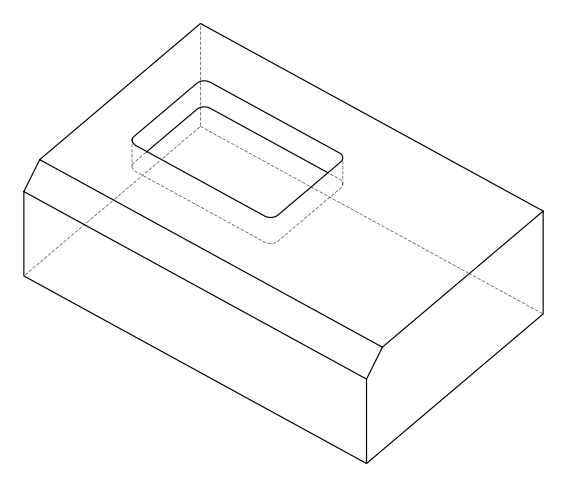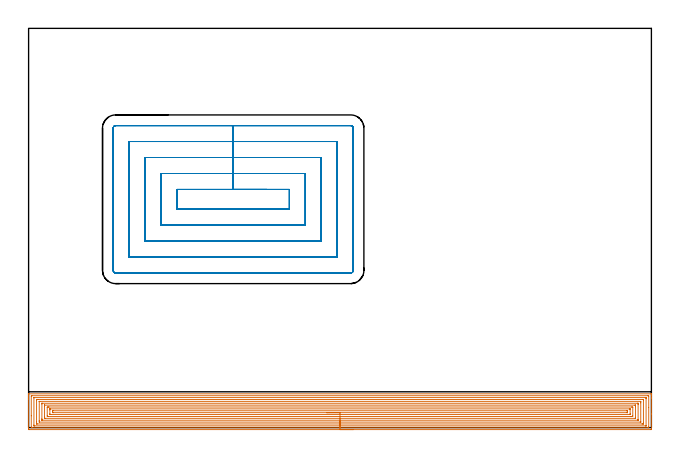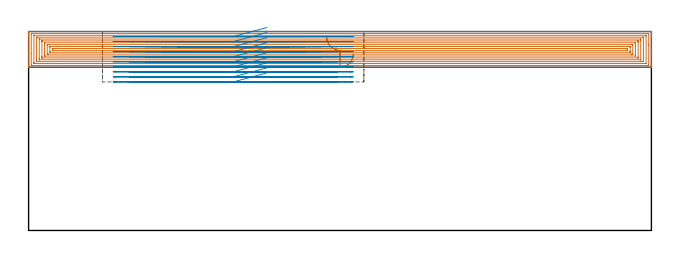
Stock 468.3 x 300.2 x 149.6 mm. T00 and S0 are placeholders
(PLAN: 2 operations, 1 tool changes, 78.9 min)
(1 AREA_MILL | FG_CHAMFER_SURFACE | UGT0205_001 | 37.82 min | 169430 mm3)
(2 MILL_RECTANGULAR_POCKET | POCKET_RECTANGULAR_STRAIGHT | NXT0201_012 | Follow Part, ap 4, ae 75% | 41.08 min | 941320 mm3)
(TOOL UGT0205_001 | Chamfer Mill 20 x 3 x 45 deg. | D20 FL50 Z2)
(TOOL NXT0201_012 | ENDMILL 16mm [2P460-1600-NA 1630] | D16 FL38 Z6)
(OP 1 AREA_MILL)
G17 G21 G94 G90
T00 M6
G54
G17 G0 G90 X244.15 Y-1.5 S1061 M3
G43 Z159.6 H0
Z132.7
G94 G1 X244.112 Z131.828 F250.
X243.998 Z130.963
X243.809 Z130.112
X243.547 Z129.28
X243.213 Z128.474
X242.81 Z127.7
X242.342 Z126.964
X241.81 Z126.272
X241.221 Z125.629
X240.578 Z125.04
X239.886 Z124.508
X239.15 Z124.04
X238.376 Z123.637
X237.57 Z123.303
X236.738 Z123.041
X235.886 Z122.852
X235.022 Z122.738
X234.15 Z122.7
X0.614 Y-1.499 Z122.701
X0.059 Y-1.494 Z122.704
X0.008 Y-1.492 Z122.706
X0.004 Y-0.942 Z123.256
X0. Y-0.33 Z123.867
Y21.563 Z145.758
Y22.174 Z146.369
Y22.73 Z146.927
Y23.064 Z147.26
Y23.619 Z147.815
Y23.953 Z148.148
Y24.62 Z148.819
Y24.981 Z149.181
X0.007 Y25.359 Z149.551
X0.01 Y25.397 Z149.588
X0.168 Y25.4 Z149.6
X468.133
X468.29 Y25.397 Z149.588
X468.293 Y25.359 Z149.551
X468.3 Y24.981 Z149.181
Y24.619 Z148.819
Y23.953 Z148.148
Y22.73 Z146.927
Y22.174 Z146.369
Y10.172 Z134.369
Y-0.942 Z123.256
X468.298 Y-1.222 Z122.976
X468.29 Y-1.492 Z122.706
X468.019 Y-1.499 Z122.699
X234.15 Y-1.5 Z122.7
Y-0.086 Z124.114
X2.433 Y-0.085 Z124.115
X2.4 Y-0.084 Z124.116
X2.01 Y-0.053 Z124.147
X2.001 Y0.344 Z124.544
X2. Y8.903 Z133.103
X2.001 Y23.461 Z147.661
X2.01 Y23.953 Z148.153
X2.369 Y23.984 Z148.184
X2.4 Y23.985 Z148.185
X465.867
X465.9 Y23.984 Z148.184
X466.29 Y23.953 Z148.153
X466.299 Y23.556 Z147.756
X466.3 Y15.146 Z139.346
X466.299 Y0.439 Z124.639
X466.29 Y-0.053 Z124.147
X465.931 Y-0.084 Z124.116
X465.9 Y-0.085 Z124.115
X234.15 Y-0.086 Z124.114
Y1.328 Z125.528
X4.585 Y1.329 Z125.529
X4.186 Y1.331 Z125.531
X4.054 Y1.333 Z125.533
X4.015 Y1.335 Z125.535
X4.009 Y1.417 Z125.617
X4.004 Y1.54 Z125.74
X4.001 Y1.726 Z125.926
X4. Y1.911 Z126.111
X4.001 Y22.359 Z146.559
X4.007 Y22.545 Z146.745
X4.01 Y22.565 Z146.765
X4.014 Y22.567 Z146.767
X4.037 Y22.57 Z146.77
X4.087 Y22.571 Z146.771
X4.186
X463.715
X464.114 Y22.569 Z146.769
X464.246 Y22.567 Z146.767
X464.285 Y22.565 Z146.765
X464.291 Y22.483 Z146.683
X464.296 Y22.36 Z146.56
X464.299 Y22.174 Z146.374
X464.3 Y21.989 Z146.189
X464.299 Y1.541 Z125.741
X464.293 Y1.355 Z125.555
X464.29 Y1.335 Z125.535
X464.286 Y1.333 Z125.533
X464.263 Y1.33 Z125.53
X464.213 Y1.329 Z125.529
X464.114
X234.15 Y1.328 Z125.528
Y2.743 Z126.943
X6.736
X6.076 Y2.75 Z126.95
X6.01 Y2.758 Z126.958
X6.005 Y2.856 Z127.056
X6.002 Y3.063 Z127.263
X6. Y4.393 Z128.593
Y20.369 Z144.569
X6.002 Y20.827 Z145.027
X6.005 Y21.042 Z145.242
X6.01 Y21.144 Z145.344
X6.108 Y21.151 Z145.351
X6.865 Y21.157 Z145.357
X6.994
X461.564
X462.224 Y21.15 Z145.35
X462.29 Y21.141 Z145.341
X462.295 Y21.044 Z145.244
X462.298 Y20.837 Z145.037
X462.3 Y20.424 Z144.624
Y3.531 Z127.731
X462.298 Y3.073 Z127.273
X462.295 Y2.858 Z127.058
X462.29 Y2.756 Z126.956
X462.192 Y2.749 Z126.949
X461.435 Y2.743 Z126.943
X461.306
X234.15
Y4.157 Z128.357
X8.257
X8.13 Y4.159 Z128.359
X8.047 Y4.162 Z128.362
X8.009 Y4.165 Z128.365
X8.008 Y4.177 Z128.377
X8.004 Y4.393 Z128.593
X8. Y5.041 Z129.241
Y5.282 Z129.482
X8.001 Y19.669 Z143.869
X8.002 Y19.71 Z143.91
X8.005 Y19.729 Z143.929
X8.009 Y19.734 Z143.934
X8.021 Y19.736 Z143.936
X8.178 Y19.741 Z143.941
X8.415 Y19.743 Z143.943
X460.043
X460.17 Y19.741 Z143.941
X460.253 Y19.738 Z143.938
X460.291 Y19.735 Z143.935
X460.292 Y19.723 Z143.923
X460.296 Y19.507 Z143.707
X460.3 Y18.859 Z143.059
Y18.618 Z142.818
X460.299 Y4.231 Z128.431
X460.298 Y4.19 Z128.39
X460.295 Y4.171 Z128.371
X460.292 Y4.166 Z128.366
X460.279 Y4.164 Z128.364
X460.122 Y4.159 Z128.359
X459.885 Y4.157 Z128.357
X234.15
Y5.571 Z129.771
X10.438 Y5.572 Z129.772
X10.145 Y5.573 Z129.773
X10.058 Y5.576 Z129.776
X10.019 Y5.578 Z129.778
X10.01 Y5.595 Z129.795
X10.003 Y5.714 Z129.914
X10.001 Y6.171 Z130.371
X10. Y6.607 Z130.807
X10.001 Y17.729 Z141.929
X10.003 Y18.162 Z142.362
X10.01 Y18.309 Z142.509
X10.013 Y18.323 Z142.523
X10.025 Y18.325 Z142.525
X10.061 Y18.327 Z142.527
X10.136 Y18.328 Z142.528
X457.862
X458.155 Y18.327 Z142.527
X458.242 Y18.324 Z142.524
X458.281 Y18.322 Z142.522
X458.29 Y18.305 Z142.505
X458.296 Y18.186 Z142.386
X458.299 Y17.729 Z141.929
X458.3 Y17.293 Z141.493
X458.299 Y6.171 Z130.371
X458.297 Y5.738 Z129.938
X458.29 Y5.591 Z129.791
X458.287 Y5.577 Z129.777
X458.275 Y5.575 Z129.775
X458.239 Y5.573 Z129.773
X458.164 Y5.572 Z129.772
X234.15 Y5.571 Z129.771
Y6.985 Z131.185
X12.299 Y6.986 Z131.186
X12.224
X12.149 Y6.988 Z131.188
X12.01 Y6.993 Z131.193
X12.007 Y7.06 Z131.26
X12.002 Y7.281 Z131.481
X12. Y7.949 Z132.149
Y8.172 Z132.372
Y16.174 Z140.374
X12.004 Y16.84 Z141.04
X12.007 Y16.895 Z141.095
X12.009 Y16.904 Z141.104
X12.026 Y16.908 Z141.108
X12.074 Y16.912 Z141.112
X12.149 Y16.914 Z141.114
X456.001
X456.076
X456.151 Y16.912 Z141.112
X456.29 Y16.907 Z141.107
X456.293 Y16.84 Z141.04
X456.298 Y16.619 Z140.819
X456.3 Y15.951 Z140.151
Y15.728 Z139.928
Y7.726 Z131.926
X456.296 Y7.06 Z131.26
X456.293 Y7.005 Z131.205
X456.291 Y6.996 Z131.196
X456.274 Y6.992 Z131.192
X456.226 Y6.988 Z131.188
X456.151 Y6.986 Z131.186
X234.15 Y6.985 Z131.185
Y8.399 Z132.599
X14.903 Y8.4 Z132.6
X14.449 Y8.401 Z132.601
X14.01 Y8.407 Z132.607
X14. Y8.848 Z133.048
Y15.072 Z139.272
X14.01 Y15.493 Z139.693
X14.464 Y15.499 Z139.699
X14.903 Y15.5 Z139.7
X15.355
X453.397
X453.851 Y15.499 Z139.699
X454.29 Y15.493 Z139.693
X454.3 Y15.052 Z139.252
Y8.828 Z133.028
X454.29 Y8.407 Z132.607
X453.836 Y8.401 Z132.601
X453.397 Y8.4 Z132.6
X452.945 Y8.399 Z132.599
X234.15
Y9.814 Z134.014
X16.602
X16.256 Y9.817 Z134.017
X16.083 Y9.821 Z134.021
X16.01 Y9.824 Z134.024
X16.008 Y9.883 Z134.083
X16.001 Y10.413 Z134.613
X16. Y13.284 Z137.484
X16.004 Y13.966 Z138.166
X16.01 Y14.066 Z138.266
X16.016 Y14.08 Z138.28
X16.035 Y14.082 Z138.282
X16.085 Y14.084 Z138.284
X16.286 Y14.086 Z138.286
X451.698
X452.044 Y14.083 Z138.283
X452.217 Y14.079 Z138.279
X452.29 Y14.075 Z138.275
X452.292 Y14.016 Z138.216
X452.299 Y13.487 Z137.687
X452.3 Y10.616 Z134.816
X452.296 Y9.934 Z134.134
X452.29 Y9.834 Z134.034
X452.284 Y9.82 Z134.02
X452.265 Y9.818 Z134.018
X452.215 Y9.816 Z134.016
X452.014 Y9.814 Z134.014
X234.15
Y11.228 Z135.428
X18.754
X18.475 Y11.229 Z135.429
X18.197 Y11.232 Z135.432
X18.02 Y11.235 Z135.435
X18.01 Y11.348 Z135.548
X18.006 Y11.505 Z135.705
X18.001 Y11.978 Z136.178
X18.002 Y12.395 Z136.595
X18.006 Y12.631 Z136.831
X18.01 Y12.659 Z136.859
X18.013 Y12.665 Z136.865
X18.03 Y12.667 Z136.867
X18.104 Y12.671 Z136.871
X18.197 Y12.672 Z136.872
X18.475
X449.546
X449.825 Y12.671 Z136.871
X450.103 Y12.668 Z136.868
X450.28 Y12.665 Z136.865
X450.29 Y12.552 Z136.752
X450.294 Y12.395 Z136.595
X450.299 Y11.922 Z136.122
X450.298 Y11.505 Z135.705
X450.294 Y11.269 Z135.469
X450.291 Y11.241 Z135.441
X450.287 Y11.235 Z135.435
X450.27 Y11.233 Z135.433
X450.196 Y11.229 Z135.429
X450.103 Y11.228 Z135.428
X449.825
X234.15
X233.278 Z135.466
X232.414 Z135.58
X231.562 Z135.769
X230.73 Z136.031
X229.924 Z136.365
X229.15 Z136.768
X228.414 Z137.236
X227.722 Z137.767
X227.079 Z138.357
X226.49 Z139.
X225.958 Z139.692
X225.49 Z140.428
X225.087 Z141.202
X224.753 Z142.008
X224.491 Z142.84
X224.302 Z143.691
X224.188 Z144.556
X224.15 Z145.428
G0 Z159.6
M5
M2
(OP 2 MILL_RECTANGULAR_POCKET)
G17 G21 G94 G90
T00 M6
G54
G17 G0 G90 X179.191 Y179.1 S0 M3
G43 Z159.6 H1
Z152.6
G94 G1 X153.85 Z145.81 F250.
X111.6 F500.
Y164.3
X196.1
Y179.1
X153.85
Y191.1
X99.6
Y152.3
X208.1
Y191.1
X153.85
Y203.1
X87.6
Y140.3
X220.1
Y203.1
X153.85
Y215.1
X75.6
Y128.3
X232.1
Y215.1
X153.85
Y227.1
X65.5
G3 X63.6 Y225.2 R1.9
G1 Y118.2
G3 X65.5 Y116.3 R1.9
G1 X242.2
G3 X244.1 Y118.2 R1.9
G1 Y225.2
G3 X242.2 Y227.1 R1.9
G1 X153.85
X152.85
G0 X179.191 Y179.1 Z148.81
G1 X153.85 Z142.02 F250.
X111.6 F500.
Y164.3
X196.1
Y179.1
X153.85
Y191.1
X99.6
Y152.3
X208.1
Y191.1
X153.85
Y203.1
X87.6
Y140.3
X220.1
Y203.1
X153.85
Y215.1
X75.6
Y128.3
X232.1
Y215.1
X153.85
Y227.1
X65.5
G3 X63.6 Y225.2 R1.9
G1 Y118.2
G3 X65.5 Y116.3 R1.9
G1 X242.2
G3 X244.1 Y118.2 R1.9
G1 Y225.2
G3 X242.2 Y227.1 R1.9
G1 X153.85
X152.85
G0 X179.191 Y179.1 Z145.02
G1 X153.85 Z138.23 F250.
X111.6 F500.
Y164.3
X196.1
Y179.1
X153.85
Y191.1
X99.6
Y152.3
X208.1
Y191.1
X153.85
Y203.1
X87.6
Y140.3
X220.1
Y203.1
X153.85
Y215.1
X75.6
Y128.3
X232.1
Y215.1
X153.85
Y227.1
X65.5
G3 X63.6 Y225.2 R1.9
G1 Y118.2
G3 X65.5 Y116.3 R1.9
G1 X242.2
G3 X244.1 Y118.2 R1.9
G1 Y225.2
G3 X242.2 Y227.1 R1.9
G1 X153.85
X152.85
G0 X179.191 Y179.1 Z141.23
G1 X153.85 Z134.44 F250.
X111.6 F500.
Y164.3
X196.1
Y179.1
X153.85
Y191.1
X99.6
Y152.3
X208.1
Y191.1
X153.85
Y203.1
X87.6
Y140.3
X220.1
Y203.1
X153.85
Y215.1
X75.6
Y128.3
X232.1
Y215.1
X153.85
Y227.1
X65.5
G3 X63.6 Y225.2 R1.9
G1 Y118.2
G3 X65.5 Y116.3 R1.9
G1 X242.2
G3 X244.1 Y118.2 R1.9
G1 Y225.2
G3 X242.2 Y227.1 R1.9
G1 X153.85
X152.85
G0 X179.191 Y179.1 Z137.44
G1 X153.85 Z130.65 F250.
X111.6 F500.
Y164.3
X196.1
Y179.1
X153.85
Y191.1
X99.6
Y152.3
X208.1
Y191.1
X153.85
Y203.1
X87.6
Y140.3
X220.1
Y203.1
X153.85
Y215.1
X75.6
Y128.3
X232.1
Y215.1
X153.85
Y227.1
X65.5
G3 X63.6 Y225.2 R1.9
G1 Y118.2
G3 X65.5 Y116.3 R1.9
G1 X242.2
G3 X244.1 Y118.2 R1.9
G1 Y225.2
G3 X242.2 Y227.1 R1.9
G1 X153.85
X152.85
G0 X179.191 Y179.1 Z133.65
G1 X153.85 Z126.86 F250.
X111.6 F500.
Y164.3
X196.1
Y179.1
X153.85
Y191.1
X99.6
Y152.3
X208.1
Y191.1
X153.85
Y203.1
X87.6
Y140.3
X220.1
Y203.1
X153.85
Y215.1
X75.6
Y128.3
X232.1
Y215.1
X153.85
Y227.1
X65.5
G3 X63.6 Y225.2 R1.9
G1 Y118.2
G3 X65.5 Y116.3 R1.9
G1 X242.2
G3 X244.1 Y118.2 R1.9
G1 Y225.2
G3 X242.2 Y227.1 R1.9
G1 X153.85
X152.85
G0 X179.191 Y179.1 Z129.86
G1 X153.85 Z123.07 F250.
X111.6 F500.
Y164.3
X196.1
Y179.1
X153.85
Y191.1
X99.6
Y152.3
X208.1
Y191.1
X153.85
Y203.1
X87.6
Y140.3
X220.1
Y203.1
X153.85
Y215.1
X75.6
Y128.3
X232.1
Y215.1
X153.85
Y227.1
X65.5
G3 X63.6 Y225.2 R1.9
G1 Y118.2
G3 X65.5 Y116.3 R1.9
G1 X242.2
G3 X244.1 Y118.2 R1.9
G1 Y225.2
G3 X242.2 Y227.1 R1.9
G1 X153.85
X152.85
G0 X179.191 Y179.1 Z126.07
G1 X153.85 Z119.28 F250.
X111.6 F500.
Y164.3
X196.1
Y179.1
X153.85
Y191.1
X99.6
Y152.3
X208.1
Y191.1
X153.85
Y203.1
X87.6
Y140.3
X220.1
Y203.1
X153.85
Y215.1
X75.6
Y128.3
X232.1
Y215.1
X153.85
Y227.1
X65.5
G3 X63.6 Y225.2 R1.9
G1 Y118.2
G3 X65.5 Y116.3 R1.9
G1 X242.2
G3 X244.1 Y118.2 R1.9
G1 Y225.2
G3 X242.2 Y227.1 R1.9
G1 X153.85
X152.85
G0 X179.191 Y179.1 Z122.28
G1 X153.85 Z115.49 F250.
X111.6 F500.
Y164.3
X196.1
Y179.1
X153.85
Y191.1
X99.6
Y152.3
X208.1
Y191.1
X153.85
Y203.1
X87.6
Y140.3
X220.1
Y203.1
X153.85
Y215.1
X75.6
Y128.3
X232.1
Y215.1
X153.85
Y227.1
X65.5
G3 X63.6 Y225.2 R1.9
G1 Y118.2
G3 X65.5 Y116.3 R1.9
G1 X242.2
G3 X244.1 Y118.2 R1.9
G1 Y225.2
G3 X242.2 Y227.1 R1.9
G1 X153.85
X152.85
G0 X179.191 Y179.1 Z118.49
G1 X153.85 Z111.7 F250.
X111.6 F500.
Y164.3
X196.1
Y179.1
X153.85
Y191.1
X99.6
Y152.3
X208.1
Y191.1
X153.85
Y203.1
X87.6
Y140.3
X220.1
Y203.1
X153.85
Y215.1
X75.6
Y128.3
X232.1
Y215.1
X153.85
Y227.1
X65.5
G3 X63.6 Y225.2 R1.9
G1 Y118.2
G3 X65.5 Y116.3 R1.9
G1 X242.2
G3 X244.1 Y118.2 R1.9
G1 Y225.2
G3 X242.2 Y227.1 R1.9
G1 X153.85
X152.85
G0 Z159.6
M5
M2
